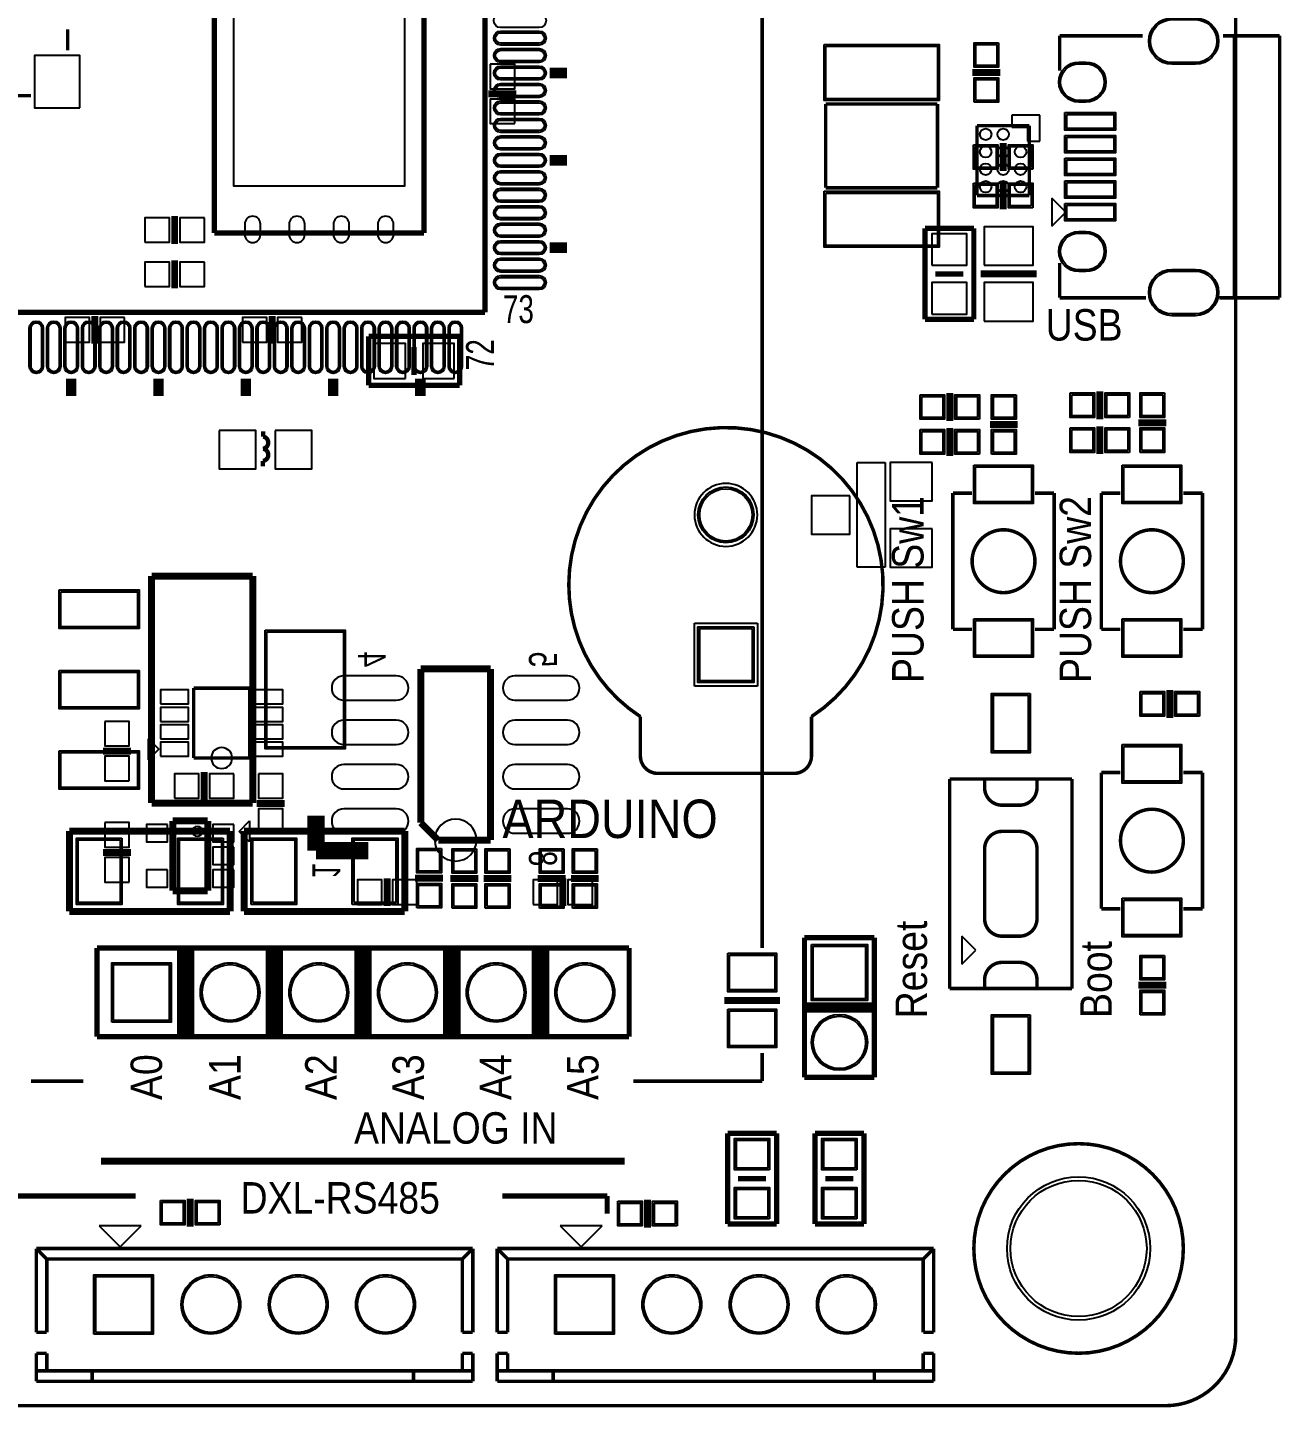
# Model space of a CAD drawing. Extents: x -3 to 106, y 0 to 75.
# Drawn here: x 70.4 to 106.31, y -0.05 to 39.45 of the extents above; entities that cross this region are included whole.
import ezdxf

# ---------------------------------------------------------------- set-up
doc = ezdxf.new("R2010")
doc.units = 0
for name, color, linetype in [('BG_OUTLINE', 254, 'CONTINUOUS'), ('PG_SILKSCREEN_BOTTOM', 6, 'CONTINUOUS'), ('PG_SILKSCREEN_TOP', 20, 'CONTINUOUS'), ('PIN_SOLDERMASK_BOTTOM', 40, 'CONTINUOUS'), ('PIN_SOLDERMASK_TOP', 80, 'CONTINUOUS'), ('PIN_TOP', 2, 'CONTINUOUS')]:
    doc.layers.add(name, color=color, linetype=linetype)

msp = doc.modelspace()

# ---------------------------------------------------------------- linework, layer by layer
at = {"layer": 'BG_OUTLINE', "const_width": 0.1}
for points in [[(105, 2), (105, 73)], [(2, 0), (103, 0)]]:
    msp.add_lwpolyline(points, dxfattribs=at)
msp.add_lwpolyline([(103, 0, 0.414214), (105, 2)], format="xyb", dxfattribs=at)
at = {"layer": 'PG_SILKSCREEN_BOTTOM'}
for points, const_width in [([(75.75, 41.5724), (75.75, 33.5724)], 0.15), ([(81.75, 33.5724), (81.75, 41.5724)], 0.15), ([(71.55, 38.8), (71.55, 39.4)], 0.1), ([(70.1, 37.5), (70.5, 37.5)], 0.1), ([(83.6, 37.55), (84.4, 37.55)], 0.2), ([(97.5888, 34.6449), (97.5888, 36.6449)], 0.1), ([(97.5888, 36.6449), (98.3388, 36.6449)], 0.1), ([(98.3388, 36.6449), (99.0888, 36.6449)], 0.1), ([(99.0888, 36.6449), (99.0888, 34.6449)], 0.1), ([(99.0888, 34.6449), (97.5888, 34.6449)], 0.1), ([(74.6125, 34.055), (74.6125, 33.255)], 0.2), ([(75.75, 33.5724), (81.75, 33.5724)], 0.15), ([(97.5, 33.7), (96.1, 33.7)], 0.152), ([(96.1, 33.7), (96.1, 31.1)], 0.152), ([(97.5, 31.4), (97.5, 33.7)], 0.152), ([(74.6125, 32.785), (74.6125, 31.985)], 0.2), ([(97.2, 32.4), (96.4, 32.4)], 0.152), ([(99.3, 32.4), (97.7, 32.4)], 0.2), ([(72.3265, 31.1975), (72.3265, 30.3975)], 0.2), ([(77.4065, 31.1975), (77.4065, 30.3975)], 0.2), ([(97.5, 31.1), (97.5, 31.4)], 0.152), ([(96.1, 31.1), (97.5, 31.1)], 0.152), ([(82.4705, 30.6085), (80.1705, 30.6085)], 0.1524), ([(80.1705, 30.6085), (80.1705, 29.2085)], 0.1524), ([(82.7705, 30.6085), (82.4705, 30.6085)], 0.1524), ([(82.7705, 29.2085), (82.7705, 30.6085)], 0.1524), ([(81.4705, 30.3085), (81.4705, 29.5085)], 0.1524), ([(80.1705, 29.2085), (82.7705, 29.2085)], 0.1524), ([(77.145, 27.7425), (77.145, 27.8935)], 0.125), ([(77.138, 27.0435), (77.138, 26.8935)], 0.125), ([(81.6588, 16.6899), (81.6588, 21.0899)], 0.2), ([(81.6588, 21.0899), (83.6588, 21.0899)], 0.2), ([(83.6588, 21.0899), (83.6588, 16.1899)], 0.2), ([(75.1588, 18.5399), (75.1588, 20.5399)], 0.1), ([(75.1588, 20.5399), (76.7588, 20.5399)], 0.1), ([(76.7588, 20.5399), (76.7588, 19.5399)], 0.1), ([(76.7588, 19.5399), (76.7588, 18.5399)], 0.1), ([(72.5588, 18.7399), (73.3588, 18.7399)], 0.2), ([(76.7588, 18.5399), (75.1588, 18.5399)], 0.1), ([(75.4588, 18.1399), (75.4588, 17.3399)], 0.2), ([(76.9588, 17.2399), (77.7588, 17.2399)], 0.2), ([(78.6588, 16.8899), (78.6588, 15.8899)], 0.5), ([(74.5588, 15.7399), (74.5588, 16.7399)], 0.2), ([(74.5588, 16.7399), (75.5588, 16.7399)], 0.2), ([(75.5588, 16.7399), (75.5588, 14.7399)], 0.2), ([(82.1588, 16.1899), (81.6588, 16.6899)], 0.2), ([(83.6588, 16.1899), (82.1588, 16.1899)], 0.2), ([(72.5588, 15.8399), (73.3588, 15.8399)], 0.2), ([(74.5588, 14.7399), (74.5588, 15.7399)], 0.2), ([(78.6588, 15.8899), (80.1588, 15.8899)], 0.5), ([(80.7, 14.3), (80.7, 15.1)], 0.2), ([(85.725, 14.3), (85.725, 15.1)], 0.2), ([(75.5588, 14.7399), (74.5588, 14.7399)], 0.2), ([(74.9288, 13.0999), (74.9288, 10.5599)], 0.5), ([(77.4688, 13.0999), (77.4688, 10.5599)], 0.5), ([(80.0088, 13.0999), (80.0088, 10.5599)], 0.5), ([(82.5488, 13.0999), (82.5488, 10.5599)], 0.5), ([(85.0888, 13.0999), (85.0888, 10.5599)], 0.5), ([(92.65, 11.4), (94.65, 11.4)], 0.3)]:
    msp.add_lwpolyline(points, dxfattribs=dict(at, const_width=const_width))
for points in [[(99.3888, 36.9449), (98.5888, 36.9449)], [(98.5888, 36.9449), (98.5888, 36.5949)], [(99.3888, 36.1949), (99.3888, 36.9449)], [(98.5888, 36.5949), (99.0388, 36.5949)], [(99.0388, 36.5949), (99.0388, 36.1949)], [(99.0388, 36.1949), (99.3888, 36.1949)], [(94.1565, 27), (94.9565, 27)], [(94.1565, 24), (94.1565, 27)], [(94.9565, 27), (94.9565, 24)], [(94.9565, 24), (94.1565, 24)], [(73.8588, 18.4899), (73.8588, 19.0899)], [(73.8588, 19.0899), (74.1588, 18.7899)], [(74.1588, 18.7899), (73.8588, 18.4899)], [(76.4588, 16.4399), (76.7588, 16.7399)], [(76.7588, 16.7399), (76.7588, 16.1399)], [(76.7588, 16.1399), (76.4588, 16.4399)]]:
    msp.add_lwpolyline(points, dxfattribs=at)
at = {"layer": 'PG_SILKSCREEN_BOTTOM', "const_width": 0.125}
for points in [[(77.241, 27.4435, 0.609669), (77.145, 27.7425)], [(77.241, 27.4435, -0.166536), (77.138, 27.3935)], [(77.145, 27.3925, -0.609669), (77.241, 27.0935)], [(77.241, 27.0935, -0.166536), (77.138, 27.0435)]]:
    msp.add_lwpolyline(points, format="xyb", dxfattribs=at)
at = {"layer": 'PG_SILKSCREEN_BOTTOM'}
for points in [[(76.2588, 18.5399, 1), (75.6588, 18.5399, 1)], [(83.2588, 16.1899, 1), (82.0588, 16.1899, 1)], [(75.3998, 16.4399, 1), (75.1178, 16.4399, 1)]]:
    msp.add_lwpolyline(points, format="xyb", close=True, dxfattribs=at)
at = {"layer": 'PG_SILKSCREEN_TOP'}
for points, const_width in [([(91.4388, 13.1), (91.4388, 62.6299)], 0.1), ([(83.5, 31.3), (83.5, 50.5)], 0.15), ([(100.3838, 39.2149), (99.9588, 39.2149)], 0.1), ([(99.9588, 39.2149), (99.9588, 38.2149)], 0.1), ([(100.3838, 39.2149), (102.3338, 39.2149)], 0.1), ([(104.6338, 39.2149), (104.9588, 39.2149)], 0.1), ([(104.9588, 39.2149), (104.9588, 35.4649)], 0.1), ([(104.9588, 39.2149), (106.2588, 39.2149)], 0.1), ([(106.2588, 39.2149), (106.2588, 31.7149)], 0.1), ([(85.35, 38.15), (85.85, 38.15)], 0.3), ([(97.4588, 38.1649), (98.2588, 38.1649)], 0.2), ([(96.4588, 37.2649), (93.2588, 37.2649)], 0.1), ([(93.2588, 37.2649), (93.2588, 34.8649)], 0.1), ([(96.4588, 36.0649), (96.4588, 37.2649)], 0.1), ([(96.4588, 34.8649), (96.4588, 36.0649)], 0.1), ([(98.3388, 35.3449), (98.3388, 36.1449)], 0.2), ([(85.35, 35.65), (85.85, 35.65)], 0.3), ([(104.9588, 35.4649), (104.9588, 31.7149)], 0.1), ([(93.2588, 34.8649), (96.4588, 34.8649)], 0.1), ([(98.3388, 34.2449), (98.3388, 35.0449)], 0.2), ([(85.35, 33.15), (85.85, 33.15)], 0.3), ([(99.9588, 31.7149), (99.9588, 32.7149)], 0.1), ([(100.3838, 31.7149), (99.9588, 31.7149)], 0.1), ([(102.4338, 31.7149), (100.3838, 31.7149)], 0.1), ([(104.9588, 31.7149), (104.5338, 31.7149)], 0.1), ([(106.2588, 31.7149), (104.9588, 31.7149)], 0.1), ([(64.3, 31.3), (83.5, 31.3)], 0.15), ([(71.65, 29.4), (71.65, 28.9)], 0.3), ([(74.15, 29.4), (74.15, 28.9)], 0.3), ([(76.65, 29.4), (76.65, 28.9)], 0.3), ([(79.15, 29.4), (79.15, 28.9)], 0.3), ([(81.65, 29.4), (81.65, 28.9)], 0.3), ([(96.8088, 28.9899), (96.8088, 28.1899)], 0.2), ([(101.1088, 29.0399), (101.1088, 28.2399)], 0.2), ([(96.8088, 27.9899), (96.8088, 27.1899)], 0.2), ([(97.9588, 28.0899), (98.7588, 28.0899)], 0.2), ([(101.1088, 28.0399), (101.1088, 27.2399)], 0.2), ([(102.2088, 28.1399), (103.0088, 28.1399)], 0.2), ([(97.45, 26.124), (96.9, 26.124)], 0.1), ([(96.9, 26.124), (96.9, 22.224)], 0.1), ([(99.8, 26.124), (99.25, 26.124)], 0.1), ([(99.8, 24.174), (99.8, 26.124)], 0.1), ([(101.7, 26.124), (101.15, 26.124)], 0.1), ([(101.15, 26.124), (101.15, 22.224)], 0.1), ([(104.05, 26.124), (103.5, 26.124)], 0.1), ([(104.05, 24.174), (104.05, 26.124)], 0.1), ([(99.8, 22.224), (99.8, 24.174)], 0.1), ([(104.05, 22.224), (104.05, 24.174)], 0.1), ([(73.95, 17.25), (73.95, 23.75)], 0.2), ([(73.95, 23.75), (76.85, 23.75)], 0.2), ([(76.85, 23.75), (76.85, 17.25)], 0.2), ([(96.9, 22.224), (97.45, 22.224)], 0.1), ([(99.25, 22.224), (99.8, 22.224)], 0.1), ([(101.15, 22.224), (101.7, 22.224)], 0.1), ([(103.5, 22.224), (104.05, 22.224)], 0.1), ([(103.1088, 20.4899), (103.1088, 19.6899)], 0.2), ([(87.95, 18.6), (87.95, 19.7254)], 0.1), ([(92.85, 19.7254), (92.85, 18.6)], 0.1), ([(101.7, 18.124), (101.15, 18.124)], 0.1), ([(101.15, 18.124), (101.15, 14.224)], 0.1), ([(104.05, 18.124), (103.5, 18.124)], 0.1), ([(104.05, 16.174), (104.05, 18.124)], 0.1), ([(92.35, 18.1), (88.45, 18.1)], 0.1), ([(100.3088, 17.9399), (96.8088, 17.9399)], 0.1), ([(96.8088, 17.9399), (96.8088, 14.9399)], 0.1), ([(97.8088, 17.9399), (97.8088, 17.6899)], 0.1), ([(99.3088, 17.6899), (99.3088, 17.9399)], 0.1), ([(100.3088, 11.9399), (100.3088, 17.9399)], 0.1), ([(76.85, 17.25), (73.95, 17.25)], 0.2), ([(98.3088, 17.1899), (98.8088, 17.1899)], 0.1), ([(76.2, 16.45), (71.6, 16.45)], 0.2), ([(71.6, 16.45), (71.6, 14.15)], 0.2), ([(76.2, 14.15), (76.2, 16.45)], 0.2), ([(78.9, 16.45), (76.6, 16.45)], 0.2), ([(76.6, 16.45), (76.6, 14.15)], 0.2), ([(81.2, 16.45), (78.9, 16.45)], 0.2), ([(81.2, 14.15), (81.2, 16.45)], 0.2), ([(98.8088, 16.4399), (98.3088, 16.4399)], 0.1), ([(104.05, 14.224), (104.05, 16.174)], 0.1), ([(97.8088, 15.9399), (97.8088, 14.9399)], 0.1), ([(99.3088, 13.9399), (99.3088, 15.9399)], 0.1), ([(82.3, 15.1), (81.5, 15.1)], 0.2), ([(83.3088, 15.0899), (82.5088, 15.0899)], 0.2), ([(84.2588, 15.0899), (83.4588, 15.0899)], 0.2), ([(85.8088, 15.0899), (85.0088, 15.0899)], 0.2), ([(86.7588, 15.0899), (85.9588, 15.0899)], 0.2), ([(96.8088, 14.9399), (96.8088, 11.9399)], 0.1), ([(97.8088, 14.9399), (97.8088, 13.9399)], 0.1), ([(71.6, 14.15), (73.9, 14.15)], 0.2), ([(73.9, 14.15), (76.2, 14.15)], 0.2), ([(76.6, 14.15), (81.2, 14.15)], 0.2), ([(101.15, 14.224), (101.7, 14.224)], 0.1), ([(103.5, 14.224), (104.05, 14.224)], 0.1), ([(92.65, 13.4), (92.65, 9.4)], 0.15), ([(94.65, 13.4), (92.65, 13.4)], 0.15), ([(92.65, 11.4), (92.65, 13.4)], 0.15), ([(94.65, 9.4), (94.65, 13.4)], 0.15), ([(98.3088, 13.4399), (98.8088, 13.4399)], 0.1), ([(72.3888, 10.5599), (72.3888, 13.0999)], 0.15), ([(72.3888, 13.0999), (76.1988, 13.0999)], 0.15), ([(76.1988, 13.0999), (87.6288, 13.0999)], 0.15), ([(87.6288, 13.0999), (87.6288, 10.5599)], 0.15), ([(98.3088, 12.6899), (98.8088, 12.6899)], 0.1), ([(96.8088, 11.9399), (100.3088, 11.9399)], 0.1), ([(97.8088, 11.9399), (97.8088, 12.1899)], 0.1), ([(99.3088, 12.1899), (99.3088, 11.9399)], 0.1), ([(102.2088, 12.0399), (103.0088, 12.0399)], 0.2), ([(91.95, 11.6), (90.35, 11.6)], 0.2), ([(94.65, 11.4), (92.65, 11.4)], 0.15), ([(87.6288, 10.5599), (72.3888, 10.5599)], 0.15), ([(91.4388, 9.2899), (91.4388, 10.1)], 0.1), ([(70.5, 9.2899), (72, 9.2899)], 0.1), ([(87.75, 9.2899), (91.4388, 9.2899)], 0.1), ([(92.65, 9.4), (94.65, 9.4)], 0.15), ([(90.45, 5.5), (90.45, 7.8)], 0.152), ([(90.45, 7.8), (91.85, 7.8)], 0.152), ([(91.85, 7.8), (91.85, 5.2)], 0.152), ([(92.95, 5.5), (92.95, 7.8)], 0.152), ([(92.95, 7.8), (94.35, 7.8)], 0.152), ([(94.35, 7.8), (94.35, 5.2)], 0.152), ([(72.5, 7), (87.5, 7)], 0.2), ([(90.75, 6.5), (91.55, 6.5)], 0.152), ([(93.25, 6.5), (94.05, 6.5)], 0.152), ([(73.5, 6), (67, 6)], 0.15), ([(75.057, 5.1245), (75.057, 5.9245)], 0.2), ([(84, 6), (87, 6)], 0.15), ([(87, 6), (87, 5.5)], 0.15), ([(88.15, 5.1), (88.15, 5.9)], 0.2), ([(90.45, 5.2), (90.45, 5.5)], 0.152), ([(92.95, 5.2), (92.95, 5.5)], 0.152), ([(91.85, 5.2), (90.45, 5.2)], 0.152), ([(94.35, 5.2), (92.95, 5.2)], 0.152), ([(70.6501, 4.4986), (70.9501, 4.1986)], 0.1), ([(70.6501, 2.0986), (70.6501, 4.4986)], 0.1), ([(70.6501, 4.4986), (83.1501, 4.4986)], 0.1), ([(82.8501, 4.1986), (83.1501, 4.4986)], 0.1), ([(83.1501, 4.4986), (83.1501, 2.0986)], 0.1), ([(83.8501, 4.4986), (84.1501, 4.1986)], 0.1), ([(83.8501, 2.0986), (83.8501, 4.4986)], 0.1), ([(83.8501, 4.4986), (96.3501, 4.4986)], 0.1), ([(96.0501, 4.1986), (96.3501, 4.4986)], 0.1), ([(96.3501, 4.4986), (96.3501, 2.0986)], 0.1), ([(70.9501, 4.1986), (82.8501, 4.1986)], 0.1), ([(70.9501, 4.1986), (70.9501, 2.0986)], 0.1), ([(82.8501, 4.1986), (82.8501, 2.0986)], 0.1), ([(84.1501, 4.1986), (96.0501, 4.1986)], 0.1), ([(84.1501, 4.1986), (84.1501, 2.0986)], 0.1), ([(96.0501, 4.1986), (96.0501, 2.0986)], 0.1), ([(70.6501, 2.0986), (70.9501, 2.0986)], 0.1), ([(82.8501, 2.0986), (83.1501, 2.0986)], 0.1), ([(83.8501, 2.0986), (84.1501, 2.0986)], 0.1), ([(96.0501, 2.0986), (96.3501, 2.0986)], 0.1), ([(70.9501, 1.4986), (70.6501, 1.4986)], 0.1), ([(70.6501, 1.4986), (70.6501, 0.9986)], 0.1), ([(70.9501, 0.9986), (70.9501, 1.4986)], 0.1), ([(83.1501, 1.4986), (82.8501, 1.4986)], 0.1), ([(82.8501, 1.4986), (82.8501, 0.9986)], 0.1), ([(83.1501, 0.9986), (83.1501, 1.4986)], 0.1), ([(84.1501, 1.4986), (83.8501, 1.4986)], 0.1), ([(83.8501, 1.4986), (83.8501, 0.9986)], 0.1), ([(84.1501, 0.9986), (84.1501, 1.4986)], 0.1), ([(96.3501, 1.4986), (96.0501, 1.4986)], 0.1), ([(96.0501, 1.4986), (96.0501, 0.9986)], 0.1), ([(96.3501, 0.9986), (96.3501, 1.4986)], 0.1), ([(70.9501, 0.9986), (70.6501, 0.9986)], 0.1), ([(70.6501, 0.9986), (70.6501, 0.6986)], 0.1), ([(70.9501, 0.9986), (83.1501, 0.9986)], 0.1), ([(72.2501, 0.9986), (72.2501, 0.6986)], 0.1), ([(81.4501, 0.9986), (81.4501, 0.6986)], 0.1), ([(83.1501, 0.9986), (83.1501, 0.6986)], 0.1), ([(84.1501, 0.9986), (83.8501, 0.9986)], 0.1), ([(83.8501, 0.9986), (83.8501, 0.6986)], 0.1), ([(84.1501, 0.9986), (96.3501, 0.9986)], 0.1), ([(85.4501, 0.9986), (85.4501, 0.6986)], 0.1), ([(94.6501, 0.9986), (94.6501, 0.6986)], 0.1), ([(96.3501, 0.9986), (96.3501, 0.6986)], 0.1), ([(70.6501, 0.6986), (73.1501, 0.6986)], 0.1), ([(83.1501, 0.6986), (73.1501, 0.6986)], 0.1), ([(83.8501, 0.6986), (86.3501, 0.6986)], 0.1), ([(96.3501, 0.6986), (86.3501, 0.6986)], 0.1)]:
    msp.add_lwpolyline(points, dxfattribs=dict(at, const_width=const_width))
for points in [[(100.1338, 34.1649), (99.7338, 34.5649)], [(99.7338, 34.5649), (99.7338, 33.7649)], [(99.7338, 33.7649), (100.1338, 34.1649)], [(89.5, 22.4), (91.3, 22.4)], [(89.5, 20.6), (89.5, 22.4)], [(91.3, 22.4), (91.3, 20.6)], [(91.3, 20.6), (89.5, 20.6)], [(87.95, 18.5997), (87.95, 19.7254)], [(92.85, 19.7254), (92.85, 18.5997)], [(92.3503, 18.1), (88.4497, 18.1)], [(97.5588, 13.0399), (97.1588, 13.4399)], [(97.1588, 13.4399), (97.1588, 12.6399)], [(97.1588, 12.6399), (97.5588, 13.0399)], [(73.6515, 5.15), (72.4487, 5.15)], [(72.4487, 5.15), (73.0501, 4.5486)], [(73.0501, 4.5486), (73.6515, 5.15)], [(86.8515, 5.15), (85.6487, 5.15)], [(85.6487, 5.15), (86.2501, 4.5486)], [(86.2501, 4.5486), (86.8515, 5.15)], [(72.2501, 0.6986), (72.2501, 0.9986)], [(72.2501, 0.9986), (81.4501, 0.9986)], [(81.4501, 0.9986), (81.4501, 0.6986)], [(85.4501, 0.6986), (85.4501, 0.9986)], [(85.4501, 0.9986), (94.6501, 0.9986)], [(94.6501, 0.9986), (94.6501, 0.6986)], [(81.4501, 0.6986), (72.2501, 0.6986)], [(94.6501, 0.6986), (85.4501, 0.6986)]]:
    msp.add_lwpolyline(points, dxfattribs=at)
at = {"layer": 'PG_SILKSCREEN_TOP', "const_width": 0.1}
for points in [[(92.85, 19.7254, 1.681075), (85.9, 23.5)], [(99.25, 24.174, 1), (97.45, 24.174, 1), (99.25, 24.174)], [(103.5, 24.174, 1), (101.7, 24.174, 1), (103.5, 24.174)], [(85.9, 23.5, 0.254029), (87.95, 19.7254)], [(88.45, 18.1, -0.414214), (87.95, 18.6)], [(92.85, 18.6, -0.414214), (92.35, 18.1)], [(97.8088, 17.6899, 0.414214), (98.3088, 17.1899)], [(98.8088, 17.1899, 0.414214), (99.3088, 17.6899)], [(103.5, 16.174, 1), (101.7, 16.174, 1), (103.5, 16.174)], [(98.3088, 16.4399, 0.414214), (97.8088, 15.9399)], [(99.3088, 15.9399, 0.414214), (98.8088, 16.4399)], [(97.8088, 13.9399, 0.414214), (98.3088, 13.4399)], [(98.8088, 13.4399, 0.414214), (99.3088, 13.9399)], [(97.8088, 12.1899, -0.414214), (98.3088, 12.6899)], [(98.8088, 12.6899, -0.414214), (99.3088, 12.1899)], [(103.5, 4.5, 1), (97.5, 4.5, 1), (103.5, 4.5)]]:
    msp.add_lwpolyline(points, format="xyb", dxfattribs=at)
at = {"layer": 'PG_SILKSCREEN_TOP'}
for points in [[(87.95, 19.7254, -3.377393), (92.85, 19.7254)], [(88.4497, 18.1, -0.414048), (87.95, 18.5997)], [(92.85, 18.5997, -0.414048), (92.3503, 18.1)]]:
    msp.add_lwpolyline(points, format="xyb", dxfattribs=at)
msp.add_lwpolyline([(91.3, 25.5, 1), (89.5, 25.5, 1)], format="xyb", close=True, dxfattribs=at)
at = {"layer": 'PIN_SOLDERMASK_BOTTOM'}
for points in [[(76.3, 40.2224), (76.3, 34.9224), (81.2, 34.9224), (81.2, 40.2224)], [(71.9, 37.15), (71.9, 38.65), (70.6, 38.65), (70.6, 37.15)], [(83.65, 38.4), (83.65, 37.7), (84.35, 37.7), (84.35, 38.4)], [(84.35, 36.7), (84.35, 37.4), (83.65, 37.4), (83.65, 36.7)], [(73.7625, 33.305), (74.4625, 33.305), (74.4625, 34.005), (73.7625, 34.005)], [(75.4625, 34.005), (74.7625, 34.005), (74.7625, 33.305), (75.4625, 33.305)], [(97.8, 32.65), (99.2, 32.65), (99.2, 33.75), (97.8, 33.75)], [(96.3, 32.65005), (97.3, 32.65005), (97.3, 33.54995), (96.3, 33.54995)], [(73.7625, 32.035), (74.4625, 32.035), (74.4625, 32.735), (73.7625, 32.735)], [(75.4625, 32.735), (74.7625, 32.735), (74.7625, 32.035), (75.4625, 32.035)], [(96.3, 31.25005), (97.3, 31.25005), (97.3, 32.14995), (96.3, 32.14995)], [(97.8, 31.05), (99.2, 31.05), (99.2, 32.15), (97.8, 32.15)], [(71.4765, 30.4475), (72.1765, 30.4475), (72.1765, 31.1475), (71.4765, 31.1475)], [(73.1765, 31.1475), (72.4765, 31.1475), (72.4765, 30.4475), (73.1765, 30.4475)], [(76.5565, 30.4475), (77.2565, 30.4475), (77.2565, 31.1475), (76.5565, 31.1475)], [(78.2565, 31.1475), (77.5565, 31.1475), (77.5565, 30.4475), (78.2565, 30.4475)], [(81.2205, 29.4085), (81.2205, 30.4085), (80.3206, 30.4085), (80.3206, 29.4085)], [(82.6205, 29.4085), (82.6205, 30.4085), (81.7206, 30.4085), (81.7206, 29.4085)], [(75.891, 27.9185), (75.891, 26.8185), (76.941, 26.8185), (76.941, 27.9185)], [(77.491, 27.9185), (77.491, 26.8185), (78.541, 26.8185), (78.541, 27.9185)], [(96.3065, 27), (95.1065, 27), (95.1065, 25.9), (96.3065, 25.9)], [(93.9465, 26.05), (92.8465, 26.05), (92.8465, 24.95), (93.9465, 24.95)], [(96.3065, 25.1), (95.1065, 25.1), (95.1065, 24), (96.3065, 24)], [(91.2, 22.3), (91.2, 20.7), (89.6, 20.7), (89.6, 22.3)], [(74.2088, 20.0899), (75.0088, 20.0899), (75.0088, 20.4899), (74.2088, 20.4899)], [(76.9088, 20.0899), (77.7088, 20.0899), (77.7088, 20.4899), (76.9088, 20.4899)], [(74.2088, 19.5899), (75.0088, 19.5899), (75.0088, 19.9899), (74.2088, 19.9899)], [(76.9088, 19.5899), (77.7088, 19.5899), (77.7088, 19.9899), (76.9088, 19.9899)], [(72.6088, 19.5899), (72.6088, 18.8899), (73.3088, 18.8899), (73.3088, 19.5899)], [(74.2088, 19.0899), (75.0088, 19.0899), (75.0088, 19.4899), (74.2088, 19.4899)], [(76.9088, 19.0899), (77.7088, 19.0899), (77.7088, 19.4899), (76.9088, 19.4899)], [(74.2088, 18.5899), (75.0088, 18.5899), (75.0088, 18.9899), (74.2088, 18.9899)], [(76.9088, 18.5899), (77.7088, 18.5899), (77.7088, 18.9899), (76.9088, 18.9899)], [(73.3088, 17.8899), (73.3088, 18.5899), (72.6088, 18.5899), (72.6088, 17.8899)], [(74.6088, 17.3899), (75.3088, 17.3899), (75.3088, 18.0899), (74.6088, 18.0899)], [(76.3088, 18.0899), (75.6088, 18.0899), (75.6088, 17.3899), (76.3088, 17.3899)], [(77.0088, 18.0899), (77.0088, 17.3899), (77.7088, 17.3899), (77.7088, 18.0899)], [(77.7088, 16.3899), (77.7088, 17.0899), (77.0088, 17.0899), (77.0088, 16.3899)], [(72.6088, 16.6899), (72.6088, 15.9899), (73.3088, 15.9899), (73.3088, 16.6899)], [(74.4088, 16.6399), (73.8088, 16.6399), (73.8088, 16.1399), (74.4088, 16.1399)], [(76.3088, 16.6399), (75.7088, 16.6399), (75.7088, 16.1399), (76.3088, 16.1399)], [(76.3088, 15.9899), (75.7088, 15.9899), (75.7088, 15.4899), (76.3088, 15.4899)], [(73.3088, 14.9899), (73.3088, 15.6899), (72.6088, 15.6899), (72.6088, 14.9899)], [(74.4088, 15.3399), (73.8088, 15.3399), (73.8088, 14.8399), (74.4088, 14.8399)], [(76.3088, 15.3399), (75.7088, 15.3399), (75.7088, 14.8399), (76.3088, 14.8399)], [(79.85, 14.35), (80.55, 14.35), (80.55, 15.05), (79.85, 15.05)], [(81.55, 15.05), (80.85, 15.05), (80.85, 14.35), (81.55, 14.35)], [(84.875, 14.35), (85.575, 14.35), (85.575, 15.05), (84.875, 15.05)], [(86.575, 15.05), (85.875, 15.05), (85.875, 14.35), (86.575, 14.35)], [(92.85, 13.2), (94.45, 13.2), (94.45, 11.6), (92.85, 11.6)], [(72.8088, 10.9799), (72.8088, 12.6799), (74.5088, 12.6799), (74.5088, 10.9799)], [(72.3001, 2.0486), (72.3001, 3.7486), (74.0001, 3.7486), (74.0001, 2.0486)], [(85.5001, 2.0486), (85.5001, 3.7486), (87.2001, 3.7486), (87.2001, 2.0486)]]:
    msp.add_lwpolyline(points, close=True, dxfattribs=at)
for points in [[(103.1713, 39.7274), (103.8463, 39.7274, -1), (103.8463, 38.4024), (103.1713, 38.4024, -1)], [(100.7088, 37.3149), (100.5088, 37.3149, -1), (100.5088, 38.4649), (100.7088, 38.4649, -1)], [(77.07, 33.5224), (77.07, 33.8224, 1), (76.62, 33.8224), (76.62, 33.5224, 1)], [(78.34, 33.5224), (78.34, 33.8224, 1), (77.89, 33.8224), (77.89, 33.5224, 1)], [(79.61, 33.5224), (79.61, 33.8224, 1), (79.16, 33.8224), (79.16, 33.5224, 1)], [(80.88, 33.5224), (80.88, 33.8224, 1), (80.43, 33.8224), (80.43, 33.5224, 1)], [(100.7088, 32.4649), (100.5088, 32.4649, -1), (100.5088, 33.6149), (100.7088, 33.6149, -1)], [(103.1713, 32.5274), (103.8463, 32.5274, -1), (103.8463, 31.2024), (103.1713, 31.2024, -1)], [(80.95875, 20.8949), (79.45885, 20.8949, 1), (79.45885, 20.1949), (80.95875, 20.1949, 1)], [(85.85875, 20.8949), (84.35885, 20.8949, 1), (84.35885, 20.1949), (85.85875, 20.1949, 1)], [(80.95875, 19.6249), (79.45885, 19.6249, 1), (79.45885, 18.9249), (80.95875, 18.9249, 1)], [(85.85875, 19.6249), (84.35885, 19.6249, 1), (84.35885, 18.9249), (85.85875, 18.9249, 1)], [(80.95875, 18.3549), (79.45885, 18.3549, 1), (79.45885, 17.6549), (80.95875, 17.6549, 1)], [(85.85875, 18.3549), (84.35885, 18.3549, 1), (84.35885, 17.6549), (85.85875, 17.6549, 1)], [(80.95875, 17.0849), (79.45885, 17.0849, 1), (79.45885, 16.3849), (80.95875, 16.3849, 1)], [(85.85875, 17.0849), (84.35885, 17.0849, 1), (84.35885, 16.3849), (85.85875, 16.3849, 1)]]:
    msp.add_lwpolyline(points, format="xyb", close=True, dxfattribs=at)
for centre, radius in [((97.8388, 36.3949), 0.165), ((98.3388, 36.3949), 0.165), ((97.8388, 35.8949), 0.165), ((98.3388, 35.8949), 0.165), ((98.8388, 35.8949), 0.165), ((97.8388, 35.3949), 0.165), ((98.3388, 35.3949), 0.165), ((98.8388, 35.3949), 0.165), ((97.8388, 34.8949), 0.165), ((98.3388, 34.8949), 0.165), ((98.8388, 34.8949), 0.165), ((90.4, 25.5), 0.8), ((76.1988, 11.8299), 0.85), ((78.7388, 11.8299), 0.85), ((81.2788, 11.8299), 0.85), ((83.8188, 11.8299), 0.85), ((86.3588, 11.8299), 0.85), ((93.65, 10.4), 0.8), ((100.5, 4.5), 2.05), ((75.6501, 2.8986), 0.85), ((78.1501, 2.8986), 0.85), ((80.6501, 2.8986), 0.85), ((88.8501, 2.8986), 0.85), ((91.3501, 2.8986), 0.85), ((93.8501, 2.8986), 0.85)]:
    msp.add_circle(centre, radius, dxfattribs=at)
at = {"layer": 'PIN_SOLDERMASK_TOP'}
for points in [[(85.05, 39.45), (83.95, 39.45, -1), (83.95, 39.85), (85.05, 39.85, -1)], [(103.1713, 39.7274), (103.8463, 39.7274, -1), (103.8463, 38.4024), (103.1713, 38.4024, -1)], [(85.05, 38.95), (83.95, 38.95, -1), (83.95, 39.35), (85.05, 39.35, -1)], [(85.05, 38.45), (83.95, 38.45, -1), (83.95, 38.85), (85.05, 38.85, -1)], [(85.05, 37.95), (83.95, 37.95, -1), (83.95, 38.35), (85.05, 38.35, -1)], [(100.7088, 37.3149), (100.5088, 37.3149, -1), (100.5088, 38.4649), (100.7088, 38.4649, -1)], [(85.05, 37.45), (83.95, 37.45, -1), (83.95, 37.85), (85.05, 37.85, -1)], [(85.05, 36.95), (83.95, 36.95, -1), (83.95, 37.35), (85.05, 37.35, -1)], [(85.05, 36.45), (83.95, 36.45, -1), (83.95, 36.85), (85.05, 36.85, -1)], [(85.05, 35.95), (83.95, 35.95, -1), (83.95, 36.35), (85.05, 36.35, -1)], [(85.05, 35.45), (83.95, 35.45, -1), (83.95, 35.85), (85.05, 35.85, -1)], [(85.05, 34.95), (83.95, 34.95, -1), (83.95, 35.35), (85.05, 35.35, -1)], [(85.05, 34.45), (83.95, 34.45, -1), (83.95, 34.85), (85.05, 34.85, -1)], [(85.05, 33.95), (83.95, 33.95, -1), (83.95, 34.35), (85.05, 34.35, -1)], [(85.05, 33.45), (83.95, 33.45, -1), (83.95, 33.85), (85.05, 33.85, -1)], [(100.7088, 32.4649), (100.5088, 32.4649, -1), (100.5088, 33.6149), (100.7088, 33.6149, -1)], [(85.05, 32.95), (83.95, 32.95, -1), (83.95, 33.35), (85.05, 33.35, -1)], [(85.05, 32.45), (83.95, 32.45, -1), (83.95, 32.85), (85.05, 32.85, -1)], [(103.1713, 32.5274), (103.8463, 32.5274, -1), (103.8463, 31.2024), (103.1713, 31.2024, -1)], [(83.95, 32.35), (85.05, 32.35, -1), (85.05, 31.95), (83.95, 31.95, -1)], [(70.85, 30.85), (70.85, 29.75, -1), (70.45, 29.75), (70.45, 30.85, -1)], [(71.35, 30.85), (71.35, 29.75, -1), (70.95, 29.75), (70.95, 30.85, -1)], [(71.85, 30.85), (71.85, 29.75, -1), (71.45, 29.75), (71.45, 30.85, -1)], [(72.35, 30.85), (72.35, 29.75, -1), (71.95, 29.75), (71.95, 30.85, -1)], [(72.85, 30.85), (72.85, 29.75, -1), (72.45, 29.75), (72.45, 30.85, -1)], [(73.35, 30.85), (73.35, 29.75, -1), (72.95, 29.75), (72.95, 30.85, -1)], [(73.85, 30.85), (73.85, 29.75, -1), (73.45, 29.75), (73.45, 30.85, -1)], [(74.35, 30.85), (74.35, 29.75, -1), (73.95, 29.75), (73.95, 30.85, -1)], [(74.85, 30.85), (74.85, 29.75, -1), (74.45, 29.75), (74.45, 30.85, -1)], [(75.35, 30.85), (75.35, 29.75, -1), (74.95, 29.75), (74.95, 30.85, -1)], [(75.85, 30.85), (75.85, 29.75, -1), (75.45, 29.75), (75.45, 30.85, -1)], [(76.35, 30.85), (76.35, 29.75, -1), (75.95, 29.75), (75.95, 30.85, -1)], [(76.85, 30.85), (76.85, 29.75, -1), (76.45, 29.75), (76.45, 30.85, -1)], [(77.35, 30.85), (77.35, 29.75, -1), (76.95, 29.75), (76.95, 30.85, -1)], [(77.85, 30.85), (77.85, 29.75, -1), (77.45, 29.75), (77.45, 30.85, -1)], [(78.35, 30.85), (78.35, 29.75, -1), (77.95, 29.75), (77.95, 30.85, -1)], [(78.85, 30.85), (78.85, 29.75, -1), (78.45, 29.75), (78.45, 30.85, -1)], [(79.35, 30.85), (79.35, 29.75, -1), (78.95, 29.75), (78.95, 30.85, -1)], [(79.85, 30.85), (79.85, 29.75, -1), (79.45, 29.75), (79.45, 30.85, -1)], [(80.35, 30.85), (80.35, 29.75, -1), (79.95, 29.75), (79.95, 30.85, -1)], [(80.85, 30.85), (80.85, 29.75, -1), (80.45, 29.75), (80.45, 30.85, -1)], [(81.35, 30.85), (81.35, 29.75, -1), (80.95, 29.75), (80.95, 30.85, -1)], [(81.85, 30.85), (81.85, 29.75, -1), (81.45, 29.75), (81.45, 30.85, -1)], [(82.35, 30.85), (82.35, 29.75, -1), (81.95, 29.75), (81.95, 30.85, -1)], [(82.85, 30.85), (82.85, 29.75, -1), (82.45, 29.75), (82.45, 30.85, -1)]]:
    msp.add_lwpolyline(points, format="xyb", close=True, dxfattribs=at)
for points in [[(93.2088, 38.9649), (96.5088, 38.9649), (96.5088, 37.3649), (93.2088, 37.3649)], [(98.2088, 39.0149), (98.2088, 38.3149), (97.5088, 38.3149), (97.5088, 39.0149)], [(97.5088, 37.3149), (97.5088, 38.0149), (98.2088, 38.0149), (98.2088, 37.3149)], [(100.1088, 37.0149), (101.5588, 37.0149), (101.5588, 36.5149), (100.1088, 36.5149)], [(100.1088, 36.3649), (101.5588, 36.3649), (101.5588, 35.8649), (100.1088, 35.8649)], [(97.4888, 36.0949), (98.1888, 36.0949), (98.1888, 35.3949), (97.4888, 35.3949)], [(99.1888, 35.3949), (98.4888, 35.3949), (98.4888, 36.0949), (99.1888, 36.0949)], [(100.1088, 35.7149), (101.5588, 35.7149), (101.5588, 35.2149), (100.1088, 35.2149)], [(93.2088, 34.7649), (96.5088, 34.7649), (96.5088, 33.1649), (93.2088, 33.1649)], [(97.4888, 34.9949), (98.1888, 34.9949), (98.1888, 34.2949), (97.4888, 34.2949)], [(99.1888, 34.2949), (98.4888, 34.2949), (98.4888, 34.9949), (99.1888, 34.9949)], [(100.1088, 35.0649), (101.5588, 35.0649), (101.5588, 34.5649), (100.1088, 34.5649)], [(100.1088, 34.4149), (101.5588, 34.4149), (101.5588, 33.9149), (100.1088, 33.9149)], [(95.9588, 28.9399), (96.6588, 28.9399), (96.6588, 28.2399), (95.9588, 28.2399)], [(97.6588, 28.2399), (96.9588, 28.2399), (96.9588, 28.9399), (97.6588, 28.9399)], [(98.7088, 28.9399), (98.7088, 28.2399), (98.0088, 28.2399), (98.0088, 28.9399)], [(100.2588, 28.9899), (100.9588, 28.9899), (100.9588, 28.2899), (100.2588, 28.2899)], [(101.9588, 28.2899), (101.2588, 28.2899), (101.2588, 28.9899), (101.9588, 28.9899)], [(102.9588, 28.9899), (102.9588, 28.2899), (102.2588, 28.2899), (102.2588, 28.9899)], [(95.9588, 27.9399), (96.6588, 27.9399), (96.6588, 27.2399), (95.9588, 27.2399)], [(97.6588, 27.2399), (96.9588, 27.2399), (96.9588, 27.9399), (97.6588, 27.9399)], [(98.0088, 27.2399), (98.0088, 27.9399), (98.7088, 27.9399), (98.7088, 27.2399)], [(100.2588, 27.9899), (100.9588, 27.9899), (100.9588, 27.2899), (100.2588, 27.2899)], [(101.9588, 27.2899), (101.2588, 27.2899), (101.2588, 27.9899), (101.9588, 27.9899)], [(102.2588, 27.2899), (102.2588, 27.9899), (102.9588, 27.9899), (102.9588, 27.2899)], [(97.5, 26.924), (99.2, 26.924), (99.2, 25.824), (97.5, 25.824)], [(101.75, 26.924), (103.45, 26.924), (103.45, 25.824), (101.75, 25.824)], [(71.3, 23.35), (73.6, 23.35), (73.6, 22.25), (71.3, 22.25)], [(97.5, 22.524), (99.2, 22.524), (99.2, 21.424), (97.5, 21.424)], [(101.75, 22.524), (103.45, 22.524), (103.45, 21.424), (101.75, 21.424)], [(77.2, 22.2), (79.5, 22.2), (79.5, 18.8), (77.2, 18.8)], [(91.2, 22.3), (91.2, 20.7), (89.6, 20.7), (89.6, 22.3)], [(71.3, 21.05), (73.6, 21.05), (73.6, 19.95), (71.3, 19.95)], [(99.1088, 20.3899), (99.1088, 18.6899), (98.0088, 18.6899), (98.0088, 20.3899)], [(102.2588, 20.4399), (102.9588, 20.4399), (102.9588, 19.7399), (102.2588, 19.7399)], [(103.9588, 19.7399), (103.2588, 19.7399), (103.2588, 20.4399), (103.9588, 20.4399)], [(71.3, 18.75), (73.6, 18.75), (73.6, 17.65), (71.3, 17.65)], [(101.75, 18.924), (103.45, 18.924), (103.45, 17.824), (101.75, 17.824)], [(73.1, 16.25), (73.1, 14.35), (71.8, 14.35), (71.8, 16.25)], [(76, 16.25), (76, 14.35), (74.7, 14.35), (74.7, 16.25)], [(76.8, 14.35), (76.8, 16.25), (78.1, 16.25), (78.1, 14.35)], [(79.7, 14.35), (79.7, 16.25), (81, 16.25), (81, 14.35)], [(82.25, 15.95), (82.25, 15.25), (81.55, 15.25), (81.55, 15.95)], [(83.2588, 15.9399), (83.2588, 15.2399), (82.5588, 15.2399), (82.5588, 15.9399)], [(84.2088, 15.9399), (84.2088, 15.2399), (83.5088, 15.2399), (83.5088, 15.9399)], [(85.7588, 15.9399), (85.7588, 15.2399), (85.0588, 15.2399), (85.0588, 15.9399)], [(86.7088, 15.9399), (86.7088, 15.2399), (86.0088, 15.2399), (86.0088, 15.9399)], [(81.55, 14.25), (81.55, 14.95), (82.25, 14.95), (82.25, 14.25)], [(82.5588, 14.2399), (82.5588, 14.9399), (83.2588, 14.9399), (83.2588, 14.2399)], [(83.5088, 14.2399), (83.5088, 14.9399), (84.2088, 14.9399), (84.2088, 14.2399)], [(85.0588, 14.2399), (85.0588, 14.9399), (85.7588, 14.9399), (85.7588, 14.2399)], [(86.0088, 14.2399), (86.0088, 14.9399), (86.7088, 14.9399), (86.7088, 14.2399)], [(101.75, 14.524), (103.45, 14.524), (103.45, 13.424), (101.75, 13.424)], [(92.85, 13.2), (94.45, 13.2), (94.45, 11.6), (92.85, 11.6)], [(72.8088, 10.9799), (72.8088, 12.6799), (74.5088, 12.6799), (74.5088, 10.9799)], [(90.45, 12.95), (91.85, 12.95), (91.85, 11.85), (90.45, 11.85)], [(102.9588, 12.8899), (102.9588, 12.1899), (102.2588, 12.1899), (102.2588, 12.8899)], [(102.2588, 11.1899), (102.2588, 11.8899), (102.9588, 11.8899), (102.9588, 11.1899)], [(90.45, 11.35), (91.85, 11.35), (91.85, 10.25), (90.45, 10.25)], [(99.1088, 11.1899), (99.1088, 9.4899), (98.0088, 9.4899), (98.0088, 11.1899)], [(91.65, 6.75005), (90.65, 6.75005), (90.65, 7.64995), (91.65, 7.64995)], [(94.15, 6.75005), (93.15, 6.75005), (93.15, 7.64995), (94.15, 7.64995)], [(91.65, 5.35005), (90.65, 5.35005), (90.65, 6.24995), (91.65, 6.24995)], [(94.15, 5.35005), (93.15, 5.35005), (93.15, 6.24995), (94.15, 6.24995)], [(74.207, 5.8745), (74.907, 5.8745), (74.907, 5.1745), (74.207, 5.1745)], [(75.907, 5.1745), (75.207, 5.1745), (75.207, 5.8745), (75.907, 5.8745)], [(87.3, 5.85), (88, 5.85), (88, 5.15), (87.3, 5.15)], [(89, 5.15), (88.3, 5.15), (88.3, 5.85), (89, 5.85)], [(72.3001, 2.0486), (72.3001, 3.7486), (74.0001, 3.7486), (74.0001, 2.0486)], [(85.5001, 2.0486), (85.5001, 3.7486), (87.2001, 3.7486), (87.2001, 2.0486)]]:
    msp.add_lwpolyline(points, close=True, dxfattribs=at)
for centre, radius in [((90.4, 25.5), 0.8), ((76.1988, 11.8299), 0.85), ((78.7388, 11.8299), 0.85), ((81.2788, 11.8299), 0.85), ((83.8188, 11.8299), 0.85), ((86.3588, 11.8299), 0.85), ((93.65, 10.4), 0.8), ((100.5, 4.5), 2.05), ((75.6501, 2.8986), 0.85), ((78.1501, 2.8986), 0.85), ((80.6501, 2.8986), 0.85), ((88.8501, 2.8986), 0.85), ((91.3501, 2.8986), 0.85), ((93.8501, 2.8986), 0.85)]:
    msp.add_circle(centre, radius, dxfattribs=at)
at = {"layer": 'PIN_TOP'}
for points in [[(103.1713, 39.6774), (103.8463, 39.6774, -1), (103.8463, 38.4524), (103.1713, 38.4524, -1)], [(85.05, 39), (83.95, 39, -1), (83.95, 39.3), (85.05, 39.3, -1)], [(85.05, 38.5), (83.95, 38.5, -1), (83.95, 38.8), (85.05, 38.8, -1)], [(100.7088, 37.3649), (100.5088, 37.3649, -1), (100.5088, 38.4149), (100.7088, 38.4149, -1)], [(85.05, 38), (83.95, 38, -1), (83.95, 38.3), (85.05, 38.3, -1)], [(85.05, 37.5), (83.95, 37.5, -1), (83.95, 37.8), (85.05, 37.8, -1)], [(85.05, 37), (83.95, 37, -1), (83.95, 37.3), (85.05, 37.3, -1)], [(85.05, 36.5), (83.95, 36.5, -1), (83.95, 36.8), (85.05, 36.8, -1)], [(85.05, 36), (83.95, 36, -1), (83.95, 36.3), (85.05, 36.3, -1)], [(85.05, 35.5), (83.95, 35.5, -1), (83.95, 35.8), (85.05, 35.8, -1)], [(85.05, 35), (83.95, 35, -1), (83.95, 35.3), (85.05, 35.3, -1)], [(85.05, 34.5), (83.95, 34.5, -1), (83.95, 34.8), (85.05, 34.8, -1)], [(85.05, 34), (83.95, 34, -1), (83.95, 34.3), (85.05, 34.3, -1)], [(85.05, 33.5), (83.95, 33.5, -1), (83.95, 33.8), (85.05, 33.8, -1)], [(85.05, 33), (83.95, 33, -1), (83.95, 33.3), (85.05, 33.3, -1)], [(100.7088, 32.5149), (100.5088, 32.5149, -1), (100.5088, 33.5649), (100.7088, 33.5649, -1)], [(85.05, 32.5), (83.95, 32.5, -1), (83.95, 32.8), (85.05, 32.8, -1)], [(103.1713, 32.4774), (103.8463, 32.4774, -1), (103.8463, 31.2524), (103.1713, 31.2524, -1)], [(83.95, 32.3), (85.05, 32.3, -1), (85.05, 32), (83.95, 32, -1)], [(70.8, 30.85), (70.8, 29.75, -1), (70.5, 29.75), (70.5, 30.85, -1)], [(71.3, 30.85), (71.3, 29.75, -1), (71, 29.75), (71, 30.85, -1)], [(71.8, 30.85), (71.8, 29.75, -1), (71.5, 29.75), (71.5, 30.85, -1)], [(72.3, 30.85), (72.3, 29.75, -1), (72, 29.75), (72, 30.85, -1)], [(72.8, 30.85), (72.8, 29.75, -1), (72.5, 29.75), (72.5, 30.85, -1)], [(73.3, 30.85), (73.3, 29.75, -1), (73, 29.75), (73, 30.85, -1)], [(73.8, 30.85), (73.8, 29.75, -1), (73.5, 29.75), (73.5, 30.85, -1)], [(74.3, 30.85), (74.3, 29.75, -1), (74, 29.75), (74, 30.85, -1)], [(74.8, 30.85), (74.8, 29.75, -1), (74.5, 29.75), (74.5, 30.85, -1)], [(75.3, 30.85), (75.3, 29.75, -1), (75, 29.75), (75, 30.85, -1)], [(75.8, 30.85), (75.8, 29.75, -1), (75.5, 29.75), (75.5, 30.85, -1)], [(76.3, 30.85), (76.3, 29.75, -1), (76, 29.75), (76, 30.85, -1)], [(76.8, 30.85), (76.8, 29.75, -1), (76.5, 29.75), (76.5, 30.85, -1)], [(77.3, 30.85), (77.3, 29.75, -1), (77, 29.75), (77, 30.85, -1)], [(77.8, 30.85), (77.8, 29.75, -1), (77.5, 29.75), (77.5, 30.85, -1)], [(78.3, 30.85), (78.3, 29.75, -1), (78, 29.75), (78, 30.85, -1)], [(78.8, 30.85), (78.8, 29.75, -1), (78.5, 29.75), (78.5, 30.85, -1)], [(79.3, 30.85), (79.3, 29.75, -1), (79, 29.75), (79, 30.85, -1)], [(79.8, 30.85), (79.8, 29.75, -1), (79.5, 29.75), (79.5, 30.85, -1)], [(80.3, 30.85), (80.3, 29.75, -1), (80, 29.75), (80, 30.85, -1)], [(80.8, 30.85), (80.8, 29.75, -1), (80.5, 29.75), (80.5, 30.85, -1)], [(81.3, 30.85), (81.3, 29.75, -1), (81, 29.75), (81, 30.85, -1)], [(81.8, 30.85), (81.8, 29.75, -1), (81.5, 29.75), (81.5, 30.85, -1)], [(82.3, 30.85), (82.3, 29.75, -1), (82, 29.75), (82, 30.85, -1)], [(82.8, 30.85), (82.8, 29.75, -1), (82.5, 29.75), (82.5, 30.85, -1)]]:
    msp.add_lwpolyline(points, format="xyb", close=True, dxfattribs=at)
for points in [[(93.2588, 38.9149), (96.4588, 38.9149), (96.4588, 37.4149), (93.2588, 37.4149)], [(98.1588, 38.9649), (98.1588, 38.3649), (97.5588, 38.3649), (97.5588, 38.9649)], [(97.5588, 37.3649), (97.5588, 37.9649), (98.1588, 37.9649), (98.1588, 37.3649)], [(100.1588, 36.9649), (101.5088, 36.9649), (101.5088, 36.5649), (100.1588, 36.5649)], [(97.5388, 36.0449), (98.1388, 36.0449), (98.1388, 35.4449), (97.5388, 35.4449)], [(99.1388, 35.4449), (98.5388, 35.4449), (98.5388, 36.0449), (99.1388, 36.0449)], [(100.1588, 36.3149), (101.5088, 36.3149), (101.5088, 35.9149), (100.1588, 35.9149)], [(100.1588, 35.6649), (101.5088, 35.6649), (101.5088, 35.2649), (100.1588, 35.2649)], [(97.5388, 34.9449), (98.1388, 34.9449), (98.1388, 34.3449), (97.5388, 34.3449)], [(99.1388, 34.3449), (98.5388, 34.3449), (98.5388, 34.9449), (99.1388, 34.9449)], [(100.1588, 35.0149), (101.5088, 35.0149), (101.5088, 34.6149), (100.1588, 34.6149)], [(93.2588, 34.7149), (96.4588, 34.7149), (96.4588, 33.2149), (93.2588, 33.2149)], [(100.1588, 34.3649), (101.5088, 34.3649), (101.5088, 33.9649), (100.1588, 33.9649)], [(96.0088, 28.8899), (96.6088, 28.8899), (96.6088, 28.2899), (96.0088, 28.2899)], [(97.6088, 28.2899), (97.0088, 28.2899), (97.0088, 28.8899), (97.6088, 28.8899)], [(98.6588, 28.8899), (98.6588, 28.2899), (98.0588, 28.2899), (98.0588, 28.8899)], [(100.3088, 28.9399), (100.9088, 28.9399), (100.9088, 28.3399), (100.3088, 28.3399)], [(101.9088, 28.3399), (101.3088, 28.3399), (101.3088, 28.9399), (101.9088, 28.9399)], [(102.9088, 28.9399), (102.9088, 28.3399), (102.3088, 28.3399), (102.3088, 28.9399)], [(96.0088, 27.8899), (96.6088, 27.8899), (96.6088, 27.2899), (96.0088, 27.2899)], [(97.6088, 27.2899), (97.0088, 27.2899), (97.0088, 27.8899), (97.6088, 27.8899)], [(98.0588, 27.2899), (98.0588, 27.8899), (98.6588, 27.8899), (98.6588, 27.2899)], [(100.3088, 27.9399), (100.9088, 27.9399), (100.9088, 27.3399), (100.3088, 27.3399)], [(101.9088, 27.3399), (101.3088, 27.3399), (101.3088, 27.9399), (101.9088, 27.9399)], [(102.3088, 27.3399), (102.3088, 27.9399), (102.9088, 27.9399), (102.9088, 27.3399)], [(97.55, 26.874), (99.15, 26.874), (99.15, 25.874), (97.55, 25.874)], [(101.8, 26.874), (103.4, 26.874), (103.4, 25.874), (101.8, 25.874)], [(71.35, 23.3), (73.55, 23.3), (73.55, 22.3), (71.35, 22.3)], [(77.25, 22.15), (79.45, 22.15), (79.45, 18.85), (77.25, 18.85)], [(91.15, 22.25), (91.15, 20.75), (89.65, 20.75), (89.65, 22.25)], [(97.55, 22.474), (99.15, 22.474), (99.15, 21.474), (97.55, 21.474)], [(101.8, 22.474), (103.4, 22.474), (103.4, 21.474), (101.8, 21.474)], [(71.35, 21), (73.55, 21), (73.55, 20), (71.35, 20)], [(99.0588, 20.3399), (99.0588, 18.7399), (98.0588, 18.7399), (98.0588, 20.3399)], [(102.3088, 20.3899), (102.9088, 20.3899), (102.9088, 19.7899), (102.3088, 19.7899)], [(103.9088, 19.7899), (103.3088, 19.7899), (103.3088, 20.3899), (103.9088, 20.3899)], [(71.35, 18.7), (73.55, 18.7), (73.55, 17.7), (71.35, 17.7)], [(101.8, 18.874), (103.4, 18.874), (103.4, 17.874), (101.8, 17.874)], [(73.05, 16.2), (73.05, 14.4), (71.85, 14.4), (71.85, 16.2)], [(75.95, 16.2), (75.95, 14.4), (74.75, 14.4), (74.75, 16.2)], [(76.85, 14.4), (76.85, 16.2), (78.05, 16.2), (78.05, 14.4)], [(79.75, 14.4), (79.75, 16.2), (80.95, 16.2), (80.95, 14.4)], [(82.2, 15.9), (82.2, 15.3), (81.6, 15.3), (81.6, 15.9)], [(83.2088, 15.8899), (83.2088, 15.2899), (82.6088, 15.2899), (82.6088, 15.8899)], [(84.1588, 15.8899), (84.1588, 15.2899), (83.5588, 15.2899), (83.5588, 15.8899)], [(85.7088, 15.8899), (85.7088, 15.2899), (85.1088, 15.2899), (85.1088, 15.8899)], [(86.6588, 15.8899), (86.6588, 15.2899), (86.0588, 15.2899), (86.0588, 15.8899)], [(81.6, 14.3), (81.6, 14.9), (82.2, 14.9), (82.2, 14.3)], [(82.6088, 14.2899), (82.6088, 14.8899), (83.2088, 14.8899), (83.2088, 14.2899)], [(83.5588, 14.2899), (83.5588, 14.8899), (84.1588, 14.8899), (84.1588, 14.2899)], [(85.1088, 14.2899), (85.1088, 14.8899), (85.7088, 14.8899), (85.7088, 14.2899)], [(86.0588, 14.2899), (86.0588, 14.8899), (86.6588, 14.8899), (86.6588, 14.2899)], [(101.8, 14.474), (103.4, 14.474), (103.4, 13.474), (101.8, 13.474)], [(92.9, 13.15), (94.4, 13.15), (94.4, 11.65), (92.9, 11.65)], [(90.5, 12.9), (91.8, 12.9), (91.8, 11.9), (90.5, 11.9)], [(102.9088, 12.8399), (102.9088, 12.2399), (102.3088, 12.2399), (102.3088, 12.8399)], [(72.8588, 11.0299), (72.8588, 12.6299), (74.4588, 12.6299), (74.4588, 11.0299)], [(102.3088, 11.2399), (102.3088, 11.8399), (102.9088, 11.8399), (102.9088, 11.2399)], [(90.5, 11.3), (91.8, 11.3), (91.8, 10.3), (90.5, 10.3)], [(99.0588, 11.1399), (99.0588, 9.5399), (98.0588, 9.5399), (98.0588, 11.1399)], [(91.59995, 6.79995), (90.70005, 6.79995), (90.70005, 7.60005), (91.59995, 7.60005)], [(94.09995, 6.79995), (93.20005, 6.79995), (93.20005, 7.60005), (94.09995, 7.60005)], [(91.59995, 5.39995), (90.70005, 5.39995), (90.70005, 6.20005), (91.59995, 6.20005)], [(94.09995, 5.39995), (93.20005, 5.39995), (93.20005, 6.20005), (94.09995, 6.20005)], [(74.257, 5.8245), (74.857, 5.8245), (74.857, 5.2245), (74.257, 5.2245)], [(75.857, 5.2245), (75.257, 5.2245), (75.257, 5.8245), (75.857, 5.8245)], [(87.35, 5.8), (87.95, 5.8), (87.95, 5.2), (87.35, 5.2)], [(88.95, 5.2), (88.35, 5.2), (88.35, 5.8), (88.95, 5.8)], [(72.3501, 2.0986), (72.3501, 3.6986), (73.9501, 3.6986), (73.9501, 2.0986)], [(85.5501, 2.0986), (85.5501, 3.6986), (87.1501, 3.6986), (87.1501, 2.0986)]]:
    msp.add_lwpolyline(points, close=True, dxfattribs=at)
for centre, radius in [((90.4, 25.5), 0.75), ((76.1988, 11.8299), 0.8), ((78.7388, 11.8299), 0.8), ((81.2788, 11.8299), 0.8), ((83.8188, 11.8299), 0.8), ((86.3588, 11.8299), 0.8), ((93.65, 10.4), 0.75), ((100.5, 4.5), 1.95), ((75.6501, 2.8986), 0.8), ((78.1501, 2.8986), 0.8), ((80.6501, 2.8986), 0.8), ((88.8501, 2.8986), 0.8), ((91.3501, 2.8986), 0.8), ((93.8501, 2.8986), 0.8)]:
    msp.add_circle(centre, radius, dxfattribs=at)

# ---------------------------------------------------------------- texts
at = {"layer": 'PG_SILKSCREEN_BOTTOM', "text_generation_flag": 2, "width": 0.75}
for s, p in [('4', (79.8588, 21.1399)), ('5', (84.7588, 21.1399)), ('8', (84.7588, 15.4399)), ('1', (78.5588, 15.0899))]:
    msp.add_text(s, height=0.8, rotation=270, dxfattribs=at).set_placement(p)
at = {"layer": 'PG_SILKSCREEN_TOP'}
for s, height, width, p in [('73', 0.8, 0.75, (84.0088, 30.9899)), ('USB', 0.9, 0.888889, (99.5588, 30.4899)), ('ARDUINO', 1.1, 0.909091, (84, 16.25)), ('ANALOG IN', 0.9, 0.888889, (79.75, 7.5)), ('DXL-RS485', 0.9, 0.888889, (76.5, 5.5))]:
    msp.add_text(s, height=height, dxfattribs=dict(at, width=width)).set_placement(p)
for s, height, width, p in [('72', 0.8, 0.75, (83.7588, 29.6399)), ('PUSH Sw1', 0.9, 0.888889, (96.0588, 20.6899)), ('PUSH Sw2', 0.9, 0.888889, (100.8588, 20.6899)), ('Reset', 0.9, 0.888889, (96.1588, 11.0899)), ('Boot', 0.9, 0.888889, (101.45, 11.1)), ('A0', 0.9, 0.888889, (74.25, 8.75)), ('A1', 0.9, 0.888889, (76.5, 8.75)), ('A2', 0.9, 0.888889, (79.25, 8.75)), ('A3', 0.9, 0.888889, (81.75, 8.75)), ('A4', 0.9, 0.888889, (84.25, 8.75)), ('A5', 0.9, 0.888889, (86.75, 8.75))]:
    msp.add_text(s, height=height, rotation=90, dxfattribs=dict(at, width=width)).set_placement(p)

doc.saveas('drawing.dxf')
